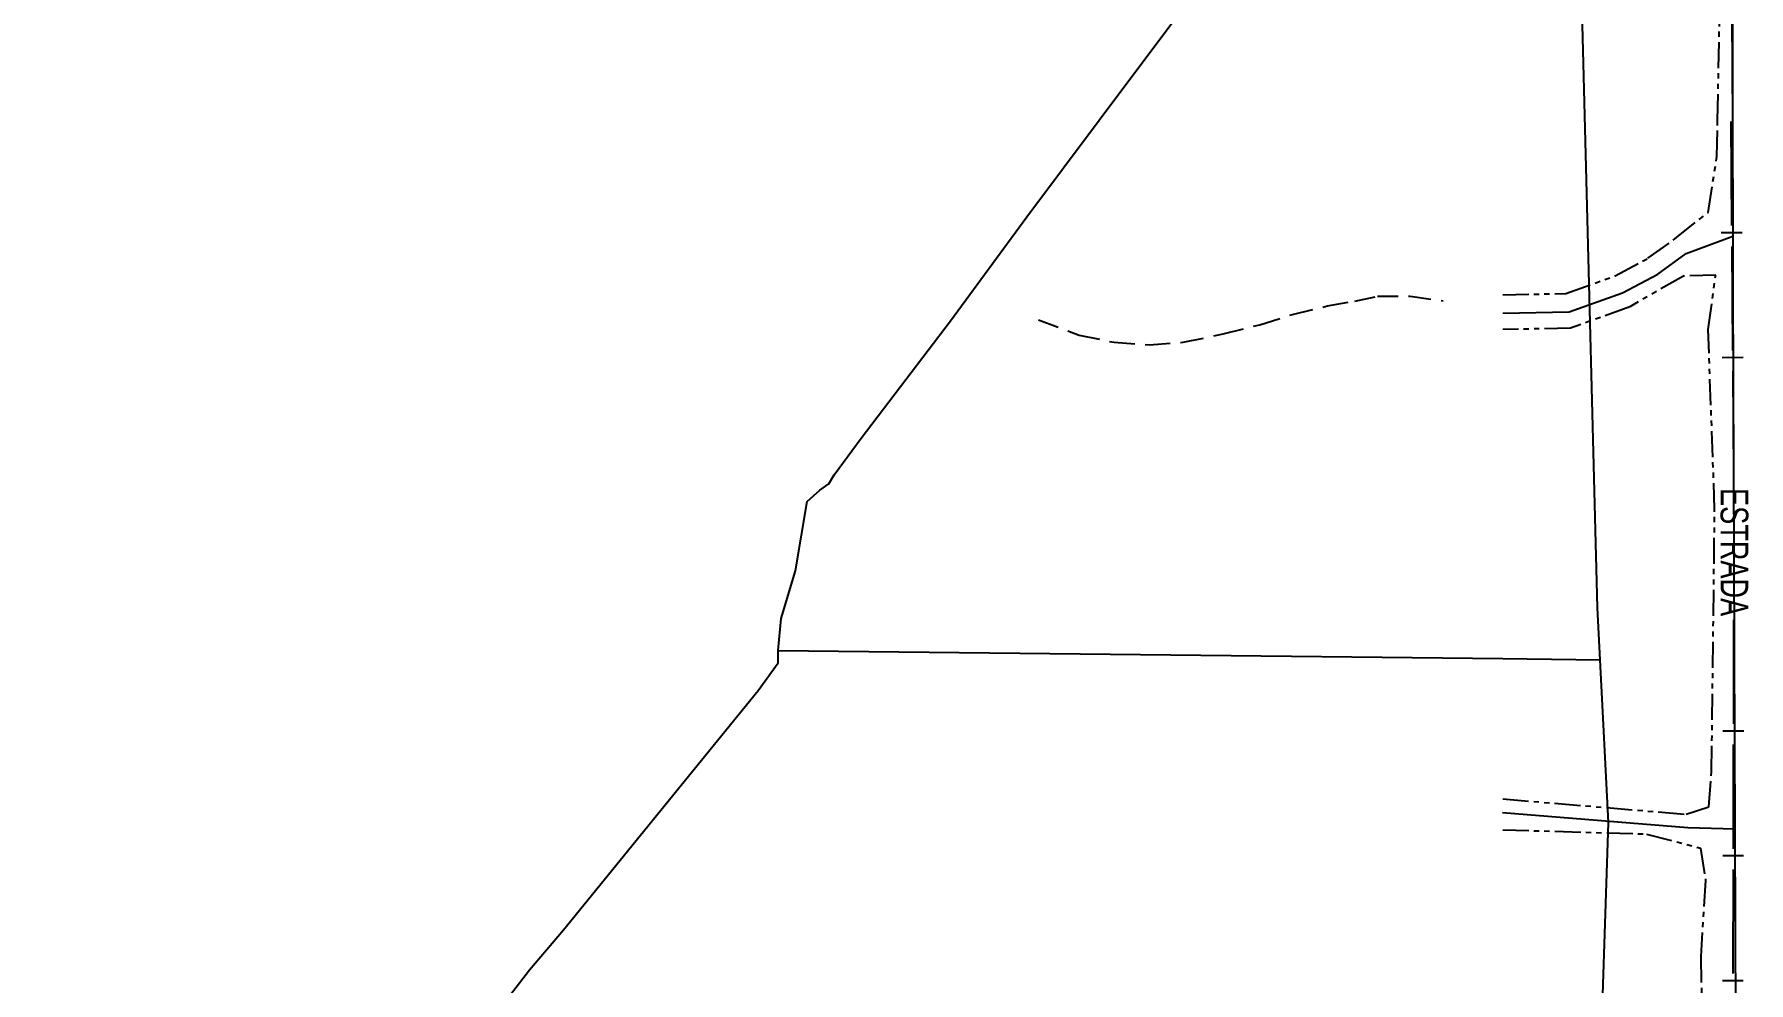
# Model space of a CAD drawing. Extents: x 203604 to 204690, y 4848469 to 4850418.
# Drawn here: x 204425.3 to 204672.5, y 4848987.8 to 4849124.5 of the extents above; entities that cross this region are included whole.
import ezdxf

# ---------------------------------------------------------------- set-up
doc = ezdxf.new("R2010")
doc.units = 0
doc.header["$LTSCALE"] = 1.5
doc.header["$MEASUREMENT"] = 0
doc.linetypes.add('PHANTOMX2', pattern=[5, 2.5, -0.5, 0.5, -0.5, 0.5, -0.5])
doc.linetypes.add('TRACO_15', pattern=[3, 2, -1])
for name, color, linetype in [('CD_MALHA_LOTES', 7, 'CONTINUOUS'), ('LM-LIM-SETOR-FISCAL', 7, 'CONTINUOUS'), ('RU-QUADRA', 210, 'CONTINUOUS'), ('SV-CAMINHO-TRILHA', 20, 'CONTINUOUS'), ('SV-EIXO-ROD-ESTR', 7, 'CONTINUOUS'), ('SV-EIXO-RUA-N-PAV', 6, 'CONTINUOUS'), ('SV-EST-M-N-PAV', 1, 'PHANTOMX2'), ('SV-RUA-NAO-PAV-S-GUIA-C-GUIA', 7, 'PHANTOMX2'), ('SV-TXT-EST-M-N-PAV', 7, 'CONTINUOUS')]:
    doc.layers.add(name, color=color, linetype=linetype)
doc.styles.add('ARIAL', font='ARIAL.SHX')

msp = doc.modelspace()

# ---------------------------------------------------------------- linework, layer by layer
at = {"layer": 'CD_MALHA_LOTES'}
for points in [[(204578.844787, 4849112.091003), (204646.518225, 4849202.439784)], [(204651.030393, 4849034.315111), (204650.64326, 4849041.810186), (204646.518225, 4849202.439784)], [(204636.998097, 4849034.472258), (204637.010614, 4849034.472118)], [(204637.010614, 4849034.472118), (204651.030393, 4849034.315111)], [(204649.64, 4848932.03), (204652.242183, 4849010.854272), (204651.030393, 4849034.315111)]]:
    msp.add_lwpolyline(points, dxfattribs=at)
at = {"layer": 'CD_MALHA_LOTES', "linetype": 'Continuous', "flags": 128}
for points in [[(204532.552233, 4849035.641941), (204532.965559, 4849040.257419), (204535.032191, 4849047.146192), (204536.754384, 4849057.100469), (204538.545465, 4849058.753774), (204539.854332, 4849059.649315), (204540.612097, 4849060.958181), (204544.538697, 4849066.262536), (204557.386259, 4849083.14003), (204568.408295, 4849098.157555), (204578.844787, 4849112.091003)], [(204425.32, 4848908.23), (204484.39971, 4848973.574098), (204494.319543, 4848986.490547), (204496.730614, 4848989.590494), (204501.621642, 4848995.377064), (204529.693392, 4849029.889816), (204532.552233, 4849033.85086), (204532.552233, 4849035.641941)], [(204532.552233, 4849035.641941), (204636.998097, 4849034.472258)]]:
    msp.add_lwpolyline(points, dxfattribs=at)
at = {"layer": 'LM-LIM-SETOR-FISCAL'}
for p, q in [((204670.161215, 4849112.094695), (204670.080996, 4849127.09448)), ((204669.871186, 4849111.896402), (204669.990538, 4849096.896877)), ((204668.498542, 4849095.884974), (204671.498448, 4849095.908844)), ((204670.014409, 4849093.896972), (204670.133761, 4849078.897447)), ((204668.641765, 4849077.885543), (204671.641671, 4849077.909414)), ((204670.157632, 4849075.897542), (204670.276984, 4849060.898017)), ((204670.278168, 4849040.069793), (204670.2491, 4849025.069821)), ((204668.747164, 4849024.07273), (204671.747159, 4849024.066916)), ((204670.243286, 4849022.069827), (204670.214217, 4849007.069855)), ((204668.712282, 4849006.072764), (204671.712277, 4849006.06695)), ((204670.208404, 4849004.069861), (204670.179335, 4848989.069889)), ((204668.6774, 4848988.072797), (204671.677395, 4848988.066984))]:
    msp.add_line(p, q, dxfattribs=at)
at = {"layer": 'RU-QUADRA'}
for points in [[(204651.030393, 4849034.315111), (204650.64326, 4849041.810186), (204646.518225, 4849202.439784)], [(204649.64, 4848932.03), (204652.242183, 4849010.854272), (204651.030393, 4849034.315111)]]:
    msp.add_lwpolyline(points, dxfattribs=at)
at = {"layer": 'SV-CAMINHO-TRILHA', "linetype": 'TRACO_15'}
msp.add_polyline3d([(204570.1, 4849083.29, 15.05), (204575.92, 4849081.11, 15.05), (204580.99, 4849080.06, 15.05), (204586.06, 4849079.71, 15.05), (204590.95, 4849080.06, 15.05), (204596.72, 4849081.28, 15.05), (204602.01, 4849082.6, 15.05), (204606.69, 4849084.08, 15.05), (204611.76, 4849085.3, 15.05), (204615.66, 4849086, 15.05), (204618.93, 4849086.7, 15.05), (204623.65, 4849086.7, 15.05), (204628.4, 4849086.05, 15.05)], dxfattribs=at)
at = {"layer": 'SV-EIXO-ROD-ESTR'}
for p, q in [((204670.142482, 4849164.706016), (204670.104815, 4849112.056491)), ((204670.104815, 4849112.056491), (204670.16354, 4849095.349224)), ((204670.16354, 4849095.349224), (204670.190475, 4849087.686088)), ((204670.190475, 4849087.686088), (204670.463729, 4849009.945315)), ((204670.463729, 4849009.945315), (204670.586724, 4848974.953153))]:
    msp.add_line(p, q, dxfattribs=at)
at = {"layer": 'SV-EIXO-RUA-N-PAV'}
for p, q in [((204663.430515, 4849092.853822), (204670.16354, 4849095.349224)), ((204659.35041, 4849089.907414), (204663.430515, 4849092.853822)), ((204654.284409, 4849087.191105), (204659.35041, 4849089.907414)), ((204646.576759, 4849084.441544), (204654.284409, 4849087.191105)), ((204636.998962, 4849084.24605), (204646.576759, 4849084.441544)), ((204636.976564, 4849012.309725), (204663.673251, 4849010.115077)), ((204663.673251, 4849010.115077), (204670.463729, 4849009.945315))]:
    msp.add_line(p, q, dxfattribs=at)
at = {"layer": 'SV-EST-M-N-PAV'}
for p, q in [((204667.980289, 4849112.094442), (204668.537313, 4849141.35855)), ((204667.880064, 4849106.828305), (204667.980098, 4849112.083583)), ((204666.597534, 4849098.783703), (204667.880064, 4849106.828305)), ((204666.622798, 4849081.915111), (204667.703403, 4849089.761723)), ((204667.554077, 4849056.026744), (204666.622798, 4849081.915111)), ((204667.111935, 4849018.140484), (204667.554077, 4849056.026744)), ((204666.709867, 4849013.089431), (204667.111935, 4849018.140484)), ((204665.499059, 4849007.146321), (204666.250292, 4849002.48298)), ((204666.250292, 4849002.48298), (204665.537274, 4848991.528945)), ((204665.537274, 4848991.528945), (204665.813014, 4848980.388337))]:
    msp.add_line(p, q, dxfattribs=at)
at = {"layer": 'SV-RUA-NAO-PAV-S-GUIA-C-GUIA'}
for p, q in [((204661.819331, 4849094.977441), (204666.597534, 4849098.783703)), ((204657.934412, 4849092.171985), (204661.819331, 4849094.977441)), ((204653.201031, 4849089.634021), (204657.934412, 4849092.171985)), ((204646.089177, 4849087.096999), (204653.201031, 4849089.634021)), ((204663.054737, 4849089.612785), (204655.304124, 4849085.180412)), ((204667.703403, 4849089.761723), (204663.054737, 4849089.612785)), ((204636.999009, 4849086.910391), (204646.089177, 4849087.096999)), ((204655.304124, 4849085.180412), (204646.768041, 4849082.087629)), ((204646.768041, 4849082.087629), (204636.998922, 4849081.906526)), ((204636.997746, 4849014.250678), (204663.45085, 4849012.024186)), ((204663.45085, 4849012.024186), (204666.709867, 4849013.089431)), ((204636.997668, 4849009.802871), (204657.724977, 4849009.184196)), ((204657.724977, 4849009.184196), (204665.499059, 4849007.146321))]:
    msp.add_line(p, q, dxfattribs=at)

# ---------------------------------------------------------------- texts
at = {"layer": 'SV-TXT-EST-M-N-PAV', "style": 'ARIAL', "width": 0.7}
msp.add_text('ESTRADA', height=4, rotation=270, dxfattribs=at).set_placement((204668.402377, 4849059.056454))

doc.saveas('drawing.dxf')
